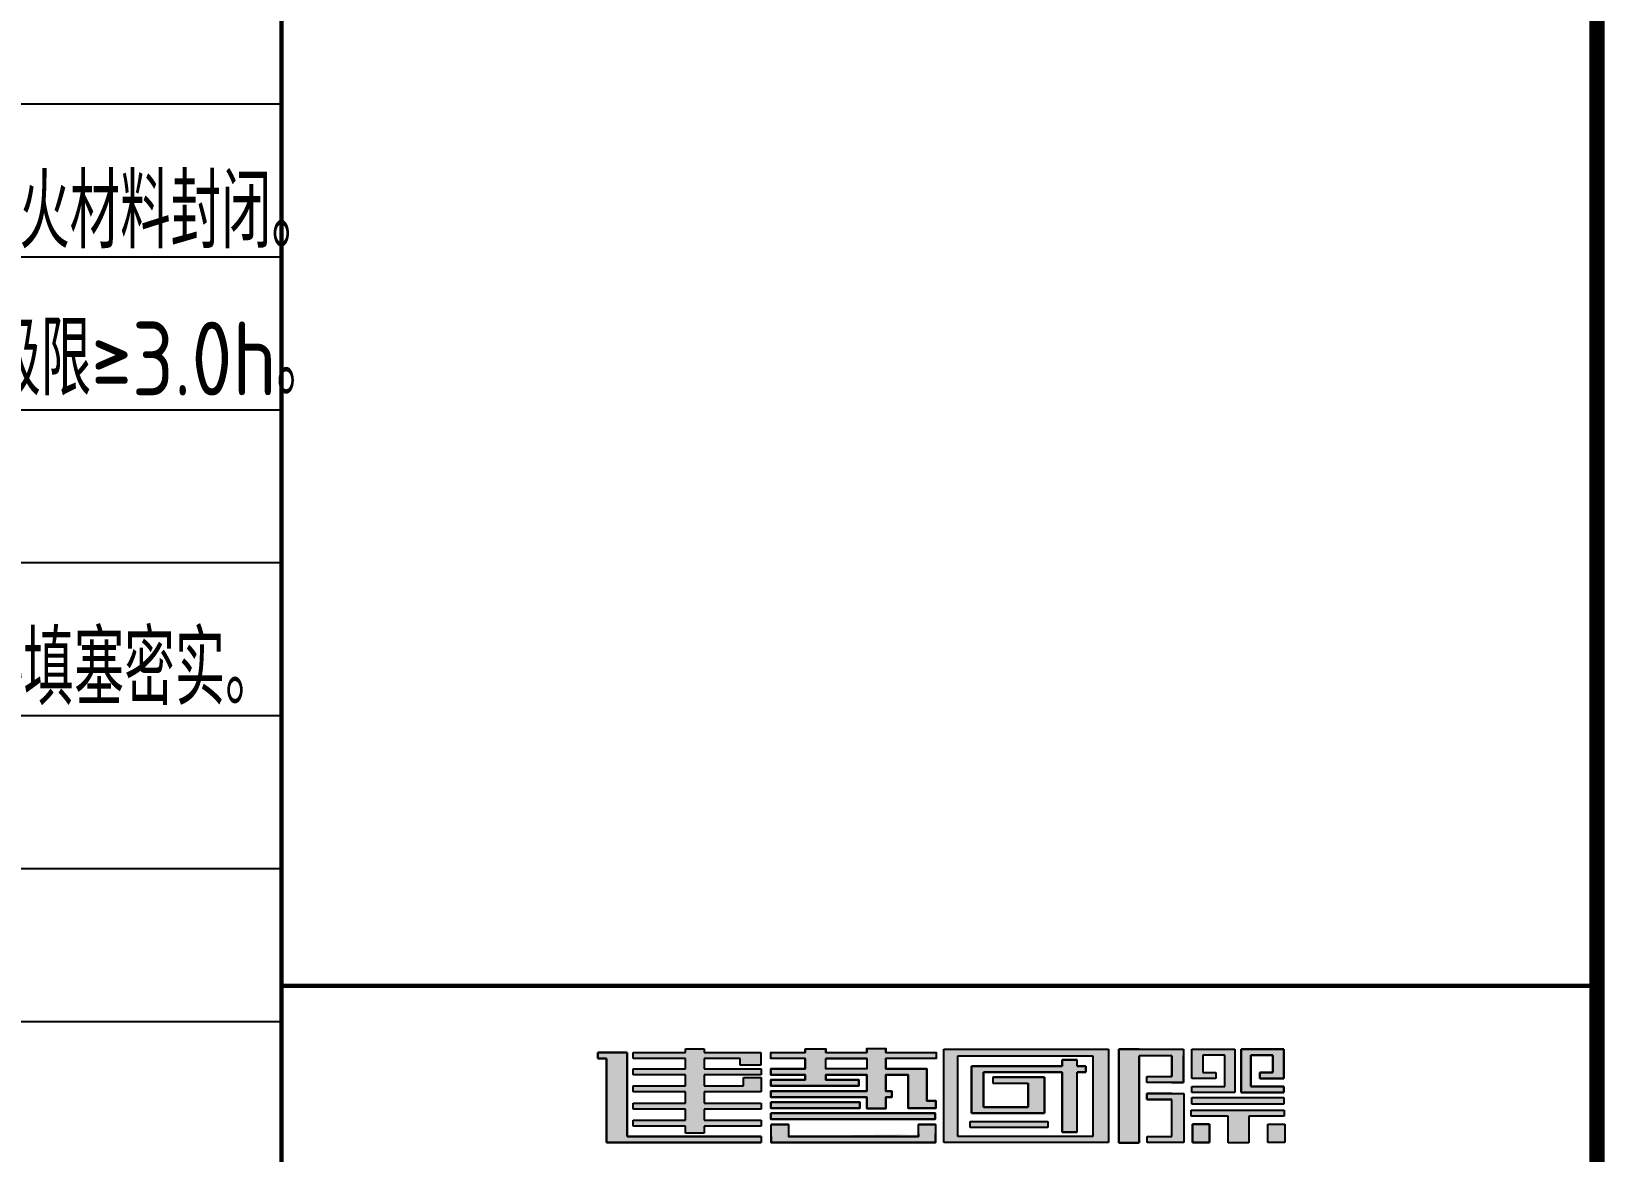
# Model space of a CAD drawing. Extents: x -737978 to 768813, y -372247 to 1140308.
# Drawn here: x -279594 to -269308, y -6570 to 752 of the extents above; entities that cross this region are included whole.
import ezdxf

# ---------------------------------------------------------------- set-up
doc = ezdxf.new("R2010")
doc.units = 0
doc.header["$LTSCALE"] = 1000
doc.header["$MEASUREMENT"] = 0
doc.layers.get('0').update_dxf_attribs({"linetype": 'CONTINUOUS'})
for name, color, linetype in [('A-ANNO-TEXT', 7, 'CONTINUOUS'), ('PUB_TITLE', 4, 'CONTINUOUS'), ('TK', 8, 'CONTINUOUS')]:
    doc.layers.add(name, color=color, linetype=linetype)
doc.styles.add('A-单线字', font='GBENOR', dxfattribs={"bigfont": 'GBCBIG'})

# ---------------------------------------------------------------- blocks, each defined once
blk = doc.blocks.new('TQ1')
for points in [[(-48012.8, -392732.7), (-48012.8, -392685.8), (-48251.1, -392685.8), (-48251.1, -392658.4), (-48012.8, -392658.4), (-48012.8, -392641.1), (-47926.8, -392641.1), (-47926.8, -392658.4), (-47669, -392658.4), (-47669, -392685.8), (-47669, -392716.9), (-47762.8, -392716.9), (-47762.8, -392685.8), (-47926.8, -392685.8), (-47926.8, -392732.7), (-47666.3, -392732.7), (-47666.3, -392760), (-47926.8, -392760), (-47926.8, -392810.8), (-47747.1, -392810.8), (-47747.1, -392772.3), (-47666.3, -392772.3), (-47666.3, -392810.8), (-47666.3, -392838.1), (-47926.8, -392838.1), (-47926.8, -392888.9), (-47666.3, -392888.9), (-47666.3, -392916.3), (-47926.8, -392916.3), (-47926.8, -392967), (-47666.3, -392967), (-47666.3, -392994.4), (-47926.8, -392994.4), (-47926.8, -393027), (-48012.8, -393027), (-48012.8, -392994.4), (-48251.1, -392994.4), (-48251.1, -392967), (-48012.8, -392967), (-48012.8, -392916.3), (-48251.1, -392916.3), (-48251.1, -392888.9), (-48012.8, -392888.9), (-48012.8, -392838.1), (-48251.1, -392838.1), (-48251.1, -392810.8), (-48012.8, -392810.8), (-48012.8, -392760), (-48251.1, -392760), (-48251.1, -392732.7)], [(-48012.8, -392732.7), (-48012.8, -392685.8), (-48251.1, -392685.8), (-48251.1, -392658.4), (-48012.8, -392658.4), (-48012.8, -392641.1), (-47926.8, -392641.1), (-47926.8, -392658.4), (-47669, -392658.4), (-47669, -392685.8), (-47669, -392716.9), (-47762.8, -392716.9), (-47762.8, -392685.8), (-47926.8, -392685.8), (-47926.8, -392732.7), (-47666.3, -392732.7), (-47666.3, -392760), (-47926.8, -392760), (-47926.8, -392810.8), (-47747.1, -392810.8), (-47747.1, -392772.3), (-47666.3, -392772.3), (-47666.3, -392810.8), (-47666.3, -392838.1), (-47926.8, -392838.1), (-47926.8, -392888.9), (-47666.3, -392888.9), (-47666.3, -392916.3), (-47926.8, -392916.3), (-47926.8, -392967), (-47666.3, -392967), (-47666.3, -392994.4), (-47926.8, -392994.4), (-47926.8, -393027), (-48012.8, -393027), (-48012.8, -392994.4), (-48251.1, -392994.4), (-48251.1, -392967), (-48012.8, -392967), (-48012.8, -392916.3), (-48251.1, -392916.3), (-48251.1, -392888.9), (-48012.8, -392888.9), (-48012.8, -392838.1), (-48251.1, -392838.1), (-48251.1, -392810.8), (-48012.8, -392810.8), (-48012.8, -392760), (-48251.1, -392760), (-48251.1, -392732.7)], [(-45907.8, -392767.8), (-45793.9, -392767.8), (-45793.9, -392674.1), (-45942.3, -392674.1), (-45942.3, -393070.5), (-46036.1, -393070.5), (-46036.1, -392642.8), (-45740.8, -392642.8), (-45740.8, -392795.2), (-45907.8, -392795.2)], [(-45907.8, -392767.8), (-45793.9, -392767.8), (-45793.9, -392674.1), (-45942.3, -392674.1), (-45942.3, -393070.5), (-46036.1, -393070.5), (-46036.1, -392642.8), (-45740.8, -392642.8), (-45740.8, -392795.2), (-45907.8, -392795.2)], [(-45702.1, -392643.5), (-45506.8, -392643.5), (-45506.8, -392840.8), (-45702.1, -392840.8), (-45702.1, -392813.5), (-45551.6, -392813.5), (-45551.6, -392670.9), (-45652.4, -392670.9), (-45652.4, -392749.8), (-45593.1, -392749.8), (-45593.1, -392777.1), (-45702.1, -392777.1)], [(-45702.1, -392643.5), (-45506.8, -392643.5), (-45506.8, -392840.8), (-45702.1, -392840.8), (-45702.1, -392813.5), (-45551.6, -392813.5), (-45551.6, -392670.9), (-45652.4, -392670.9), (-45652.4, -392749.8), (-45593.1, -392749.8), (-45593.1, -392777.1), (-45702.1, -392777.1)], [(-45478, -392643.5), (-45282.6, -392643.5), (-45282.6, -392777.1), (-45391.6, -392777.1), (-45391.6, -392749.8), (-45332.3, -392749.8), (-45332.3, -392670.9), (-45433.1, -392670.9), (-45433.1, -392813.5), (-45282.6, -392813.5), (-45282.6, -392840.8), (-45478, -392840.8)], [(-45478, -392643.5), (-45282.6, -392643.5), (-45282.6, -392777.1), (-45391.6, -392777.1), (-45391.6, -392749.8), (-45332.3, -392749.8), (-45332.3, -392670.9), (-45433.1, -392670.9), (-45433.1, -392813.5), (-45282.6, -392813.5), (-45282.6, -392840.8), (-45478, -392840.8)], [(-48411.3, -392658.4), (-48278.4, -392658.4), (-48278.4, -393041.3), (-47666.3, -393041.3), (-47666.3, -393068.6), (-48372.2, -393068.6), (-48372.2, -392685.8), (-48411.3, -392685.8)], [(-48411.3, -392658.4), (-48278.4, -392658.4), (-48278.4, -393041.3), (-47666.3, -393041.3), (-47666.3, -393068.6), (-48372.2, -393068.6), (-48372.2, -392685.8), (-48411.3, -392685.8)], [(-46294.6, -392691.6), (-46294.6, -392720.9), (-46708, -392720.9), (-46708, -392935.8), (-46373.9, -392935.8), (-46373.9, -392771.7), (-46610.3, -392771.7), (-46610.3, -392799.1), (-46449.1, -392799.1), (-46449.1, -392908.5), (-46653.3, -392908.5), (-46653.3, -392748.3), (-46294.6, -392748.3), (-46294.6, -393021.7), (-46225.3, -393021.7), (-46225.3, -392748.3), (-46185.2, -392748.3), (-46185.2, -392720.9), (-46225.3, -392720.9), (-46225.3, -392691.6)], [(-46294.6, -392691.6), (-46294.6, -392720.9), (-46708, -392720.9), (-46708, -392935.8), (-46373.9, -392935.8), (-46373.9, -392771.7), (-46610.3, -392771.7), (-46610.3, -392799.1), (-46449.1, -392799.1), (-46449.1, -392908.5), (-46653.3, -392908.5), (-46653.3, -392748.3), (-46294.6, -392748.3), (-46294.6, -393021.7), (-46225.3, -393021.7), (-46225.3, -392748.3), (-46185.2, -392748.3), (-46185.2, -392720.9), (-46225.3, -392720.9), (-46225.3, -392691.6)], [(-45907.8, -392845.9), (-45739.2, -392845.9), (-45739.2, -393068.6), (-45905.9, -393068.6), (-45905.9, -393041.3), (-45793.9, -393041.3), (-45793.9, -392873.3), (-45907.8, -392873.3)], [(-45907.8, -392845.9), (-45739.2, -392845.9), (-45739.2, -393068.6), (-45905.9, -393068.6), (-45905.9, -393041.3), (-45793.9, -393041.3), (-45793.9, -392873.3), (-45907.8, -392873.3)], [(-46358.7, -392972.9), (-46358.7, -393000.3), (-46713.2, -393000.3), (-46713.2, -392972.9)], [(-46358.7, -392972.9), (-46358.7, -393000.3), (-46713.2, -393000.3), (-46713.2, -392972.9)]]:
    blk.add_hatch(color=252).paths.add_polyline_path(points)
h = blk.add_hatch(color=252)
h.paths.add_polyline_path([(-47465.9, -392641.5), (-47372.1, -392641.5), (-47372.1, -392658.4), (-47184.6, -392658.4), (-47184.6, -392641), (-47098.7, -392641), (-47098.7, -392658.4), (-46869, -392658.4), (-46869, -392685.8), (-47098.7, -392685.8), (-47098.7, -392732.7), (-46911.1, -392732.7), (-46911.1, -392878.3), (-46869.6, -392878.3), (-46869.6, -392912.4), (-46997.1, -392912.4), (-46997.1, -392760), (-47098.7, -392760), (-47098.7, -392834.2), (-47071, -392834.2), (-47071, -392861.6), (-47098.7, -392861.6), (-47098.7, -392913.7), (-47184.6, -392913.7), (-47184.6, -392861.6), (-47622.1, -392861.6), (-47622.1, -392834.2), (-47184.6, -392834.2), (-47184.6, -392760), (-47372.1, -392760), (-47372.1, -392783.4), (-47221, -392783.4), (-47221, -392810.8), (-47622.1, -392810.8), (-47622.1, -392783.4), (-47465.9, -392783.4), (-47465.9, -392760), (-47622.1, -392760), (-47622.1, -392732.7), (-47465.9, -392732.7), (-47465.9, -392685.8), (-47622.1, -392685.8), (-47622.1, -392658.4), (-47465.9, -392658.4)])
h.paths.add_polyline_path([(-47372.1, -392685.8), (-47184.6, -392685.8), (-47184.6, -392732.7), (-47372.1, -392732.7)], flags=16)
h = blk.add_hatch(color=252)
h.paths.add_polyline_path([(-46153.3, -393041.3), (-46770.5, -393041.3), (-46770.5, -392674.1), (-46153.3, -392674.1)], flags=16)
h.paths.add_polyline_path([(-46833, -392642.8), (-46082.9, -392642.8), (-46082.9, -393068.6), (-46833, -393068.6)])
h = blk.add_hatch(color=252)
h.paths.add_polyline_path([(-46153.3, -393041.3), (-46770.5, -393041.3), (-46770.5, -392674.1), (-46153.3, -392674.1)], flags=16)
h.paths.add_polyline_path([(-46833, -392642.8), (-46082.9, -392642.8), (-46082.9, -393068.6), (-46833, -393068.6)])
h = blk.add_hatch(color=252)
h.paths.add_polyline_path([(-45702.1, -392863.3), (-45282.6, -392863.3), (-45282.6, -392894.6), (-45702.1, -392894.6)])
h.paths.add_polyline_path([(-45705.1, -392921.7), (-45281.3, -392921.7), (-45281.3, -392949.1), (-45442.3, -392949.1), (-45442.3, -393070.8), (-45536, -393070.8), (-45536, -392949.1), (-45705.1, -392949.1)])
h.paths.add_polyline_path([(-45700.1, -392984.6), (-45621.9, -392984.6), (-45621.9, -393069.1), (-45700.1, -393069.1)], flags=17)
h.paths.add_polyline_path([(-45356.4, -392984.6), (-45278.2, -392984.6), (-45278.2, -393069.1), (-45356.4, -393069.1)])
h = blk.add_hatch(color=252)
h.paths.add_polyline_path([(-45702.1, -392863.3), (-45282.6, -392863.3), (-45282.6, -392894.6), (-45702.1, -392894.6)])
h.paths.add_polyline_path([(-45705.1, -392921.7), (-45281.3, -392921.7), (-45281.3, -392949.1), (-45442.3, -392949.1), (-45442.3, -393070.8), (-45536, -393070.8), (-45536, -392949.1), (-45705.1, -392949.1)])
h.paths.add_polyline_path([(-45700.1, -392984.6), (-45621.9, -392984.6), (-45621.9, -393069.1), (-45700.1, -393069.1)], flags=17)
h.paths.add_polyline_path([(-45356.4, -392984.6), (-45278.2, -392984.6), (-45278.2, -393069.1), (-45356.4, -393069.1)])
h = blk.add_hatch(color=252)
h.paths.add_polyline_path([(-47621.1, -392986.6), (-47542.9, -392986.6), (-47542.9, -393041.3), (-46949.7, -393041.3), (-46949.7, -392986.6), (-46871.6, -392986.6), (-46871.6, -393068.6), (-47621.1, -393068.6)])
h.paths.add_polyline_path([(-47622.1, -392935.8), (-46872.6, -392935.8), (-46872.6, -392963.1), (-47622.1, -392963.1)])
h.paths.add_polyline_path([(-47622.1, -392885), (-47216.4, -392885), (-47216.4, -392912.4), (-47622.1, -392912.4)])
h = blk.add_hatch(color=252)
h.paths.add_polyline_path([(-47621.1, -392986.6), (-47542.9, -392986.6), (-47542.9, -393041.3), (-46949.7, -393041.3), (-46949.7, -392986.6), (-46871.6, -392986.6), (-46871.6, -393068.6), (-47621.1, -393068.6)])
h.paths.add_polyline_path([(-47622.1, -392935.8), (-46872.6, -392935.8), (-46872.6, -392963.1), (-47622.1, -392963.1)])
h.paths.add_polyline_path([(-47622.1, -392885), (-47216.4, -392885), (-47216.4, -392912.4), (-47622.1, -392912.4)])
h = blk.add_hatch(color=252)
h.paths.add_polyline_path([(-47542.9, -392986.6), (-47621.1, -392986.6), (-47621.1, -393068.6), (-46871.6, -393068.6), (-46871.6, -392986.6), (-46949.7, -392986.6), (-46949.7, -393041.3), (-47542.9, -393041.3)])
h.paths.add_polyline_path([(-46871.6, -393068.6), (-47621.1, -393068.6)], flags=17)
h.paths.add_polyline_path([(-47542.9, -393041.3), (-46949.7, -393041.3)], flags=16)
h.paths.add_polyline_path([(-47542.9, -393041.3), (-46958, -393041.3)], flags=16)
h.paths.add_polyline_path([(-47542.9, -393029.6), (-47542.9, -393041.3)], flags=16)
h.paths.add_polyline_path([(-47621.1, -393068.6), (-47621.1, -393029.6)], flags=16)
h.paths.add_polyline_path([(-46879.9, -393068.6), (-47621.1, -393068.6)], flags=16)
edge = h.paths.add_edge_path(flags=17)
edge.add_line((-46949.7, -393029.6), (-46949.7, -393041.3))
edge.add_line((-46871.6, -393068.6), (-46871.6, -393029.6))
edge.add_line((-47621.1, -393041.3), (-47621.1, -393068.6))
at = {"color": 252}
for p, q in [((-48012.8, -392641.1), (-47926.8, -392641.1)), ((-48012.8, -392658.4), (-48012.8, -392641.1)), ((-48012.8, -392641.1), (-47926.8, -392641.1)), ((-48012.8, -392658.4), (-48012.8, -392641.1)), ((-47926.8, -392641.1), (-47926.8, -392658.4)), ((-47926.8, -392641.1), (-47926.8, -392658.4)), ((-47465.9, -392641.5), (-47465.9, -392658.4)), ((-47465.9, -392641.5), (-47372.1, -392641.5)), ((-47462, -392641.5), (-47372.1, -392641.5)), ((-47372.1, -392658.4), (-47372.1, -392641.5)), ((-47184.6, -392641), (-47184.6, -392658.4)), ((-47184.6, -392641), (-47098.7, -392641)), ((-47098.7, -392658.4), (-47098.7, -392641)), ((-46833, -393068.6), (-46833, -392642.8)), ((-46833, -392642.8), (-46082.9, -392642.8)), ((-46833, -393068.6), (-46833, -392642.8)), ((-46833, -392642.8), (-46082.9, -392642.8)), ((-46082.9, -392642.8), (-46082.9, -393068.6)), ((-46082.9, -392642.8), (-46082.9, -393068.6)), ((-46036.1, -392642.8), (-46036.1, -393070.5)), ((-45942.3, -392642.8), (-46036.1, -392642.8)), ((-46036.1, -392642.8), (-46036.1, -393070.5)), ((-45942.3, -392642.8), (-46036.1, -392642.8)), ((-46036.1, -392642.8), (-45740.8, -392642.8)), ((-46036.1, -393070.5), (-46036.1, -392642.8)), ((-46036.1, -392642.8), (-46036.1, -393070.5)), ((-45942.3, -392642.8), (-46036.1, -392642.8)), ((-46036.1, -392642.8), (-46036.1, -393070.5)), ((-45942.3, -392642.8), (-46036.1, -392642.8)), ((-46036.1, -392642.8), (-45740.8, -392642.8)), ((-46036.1, -393070.5), (-46036.1, -392642.8)), ((-45942.3, -392642.8), (-45740.8, -392642.8)), ((-45942.3, -392642.8), (-45740.8, -392642.8)), ((-45942.3, -392642.8), (-45740.8, -392642.8)), ((-45942.3, -392642.8), (-45740.8, -392642.8)), ((-45740.8, -392642.8), (-45740.8, -392674.1)), ((-45740.8, -392642.8), (-45740.8, -392674.1)), ((-45740.8, -392642.8), (-45740.8, -392795.2)), ((-45740.8, -392642.8), (-45740.8, -392674.1)), ((-45740.8, -392642.8), (-45740.8, -392674.1)), ((-45740.8, -392642.8), (-45740.8, -392795.2)), ((-45702.1, -392643.5), (-45506.8, -392643.5)), ((-45702.1, -392777.1), (-45702.1, -392643.5)), ((-45702.1, -392777.1), (-45702.1, -392643.5)), ((-45702.1, -392643.5), (-45506.8, -392643.5)), ((-45702.1, -392643.5), (-45506.8, -392643.5)), ((-45702.1, -392777.1), (-45702.1, -392643.5)), ((-45702.1, -392643.5), (-45506.8, -392643.5)), ((-45702.1, -392777.1), (-45702.1, -392643.5)), ((-45702.1, -392777.1), (-45702.1, -392643.5)), ((-45702.1, -392643.5), (-45506.8, -392643.5)), ((-45702.1, -392643.5), (-45506.8, -392643.5)), ((-45702.1, -392777.1), (-45702.1, -392643.5)), ((-45506.8, -392643.5), (-45506.8, -392840.8)), ((-45506.8, -392643.5), (-45506.8, -392840.8)), ((-45506.8, -392643.5), (-45506.8, -392840.8)), ((-45506.8, -392643.5), (-45506.8, -392840.8)), ((-45506.8, -392643.5), (-45506.8, -392840.8)), ((-45506.8, -392643.5), (-45506.8, -392840.8)), ((-45478, -392643.5), (-45478, -392840.8)), ((-45282.6, -392643.5), (-45478, -392643.5)), ((-45478, -392643.5), (-45282.6, -392643.5)), ((-45478, -392840.8), (-45478, -392643.5)), ((-45478, -392643.5), (-45282.6, -392643.5)), ((-45478, -392643.5), (-45478, -392840.8)), ((-45282.6, -392643.5), (-45478, -392643.5)), ((-45478, -392840.8), (-45478, -392643.5)), ((-45478, -392643.5), (-45282.6, -392643.5)), ((-45478, -392840.8), (-45478, -392643.5)), ((-45478, -392643.5), (-45282.6, -392643.5)), ((-45478, -392840.8), (-45478, -392643.5)), ((-45282.6, -392777.1), (-45282.6, -392643.5)), ((-45282.6, -392643.5), (-45282.6, -392777.1)), ((-45282.6, -392643.5), (-45282.6, -392777.1)), ((-45282.6, -392777.1), (-45282.6, -392643.5)), ((-45282.6, -392643.5), (-45282.6, -392777.1)), ((-45282.6, -392643.5), (-45282.6, -392777.1)), ((-48411.3, -392658.4), (-48411.3, -392685.8)), ((-48278.4, -392658.4), (-48411.3, -392658.4)), ((-48411.3, -392658.4), (-48411.3, -392685.8)), ((-48278.4, -392658.4), (-48411.3, -392658.4)), ((-48411.3, -392685.8), (-48411.3, -392658.4)), ((-48411.3, -392658.4), (-48278.4, -392658.4)), ((-48411.3, -392685.8), (-48411.3, -392658.4)), ((-48411.3, -392658.4), (-48278.4, -392658.4)), ((-48411.3, -392685.8), (-48372.2, -392685.8)), ((-48411.3, -392685.8), (-48372.2, -392685.8)), ((-48372.2, -392685.8), (-48411.3, -392685.8)), ((-48372.2, -392685.8), (-48411.3, -392685.8)), ((-48372.2, -392685.8), (-48372.2, -393068.6)), ((-48372.2, -392685.8), (-48372.2, -393068.6)), ((-48372.2, -393068.6), (-48372.2, -392685.8)), ((-48372.2, -393068.6), (-48372.2, -392685.8)), ((-48278.4, -393041.3), (-48278.4, -392658.4)), ((-48278.4, -393041.3), (-48278.4, -392658.4)), ((-48278.4, -392658.4), (-48278.4, -393041.3)), ((-48278.4, -392658.4), (-48278.4, -393041.3)), ((-48251.1, -392658.4), (-48012.8, -392658.4)), ((-48251.1, -392685.8), (-48251.1, -392658.4)), ((-48251.1, -392658.4), (-48012.8, -392658.4)), ((-48251.1, -392685.8), (-48251.1, -392658.4)), ((-48012.8, -392685.8), (-48251.1, -392685.8)), ((-48012.8, -392685.8), (-48251.1, -392685.8)), ((-48012.8, -392732.7), (-48012.8, -392685.8)), ((-48012.8, -392732.7), (-48012.8, -392685.8)), ((-47926.8, -392658.4), (-47669, -392658.4)), ((-47926.8, -392658.4), (-47669, -392658.4)), ((-47926.8, -392685.8), (-47926.8, -392732.7)), ((-47762.8, -392685.8), (-47926.8, -392685.8)), ((-47926.8, -392685.8), (-47926.8, -392732.7)), ((-47762.8, -392685.8), (-47926.8, -392685.8)), ((-47762.8, -392716.9), (-47762.8, -392685.8)), ((-47762.8, -392716.9), (-47762.8, -392685.8)), ((-47669, -392716.9), (-47762.8, -392716.9)), ((-47669, -392716.9), (-47762.8, -392716.9)), ((-47669, -392658.4), (-47669, -392685.8)), ((-47669, -392658.4), (-47669, -392685.8)), ((-47669, -392685.8), (-47669, -392716.9)), ((-47669, -392685.8), (-47669, -392716.9)), ((-47622.1, -392685.8), (-47622.1, -392658.4)), ((-47622.1, -392685.8), (-47622.1, -392658.4)), ((-47622.1, -392685.8), (-47622.1, -392658.4)), ((-47622.1, -392685.8), (-47622.1, -392658.4)), ((-47622.1, -392658.4), (-47465.9, -392658.4)), ((-47465.9, -392685.8), (-47622.1, -392685.8)), ((-47465.9, -392685.8), (-47622.1, -392685.8)), ((-47465.9, -392685.8), (-47465.9, -392732.7)), ((-47465.9, -392707.7), (-47465.9, -392732.7)), ((-47372.1, -392658.4), (-47184.6, -392658.4)), ((-47372.1, -392732.7), (-47372.1, -392685.8)), ((-47184.6, -392685.8), (-47372.1, -392685.8)), ((-47372.1, -392732.7), (-47372.1, -392707.7)), ((-47344.8, -392658.4), (-47184.6, -392658.4)), ((-47184.6, -392685.8), (-47184.6, -392732.7)), ((-47098.7, -392658.4), (-46869, -392658.4)), ((-47098.7, -392732.7), (-47098.7, -392685.8)), ((-46869, -392685.8), (-47098.7, -392685.8)), ((-47098.7, -392732.7), (-47098.7, -392707.4)), ((-47047.2, -392658.4), (-46869, -392658.4)), ((-47047.2, -392658.4), (-46869, -392658.4)), ((-47047.2, -392658.4), (-46869, -392658.4)), ((-46869, -392685.8), (-47047.2, -392685.8)), ((-46869, -392685.8), (-47047.2, -392685.8)), ((-46869, -392685.8), (-47047.2, -392685.8)), ((-46869, -392658.4), (-46869, -392685.8)), ((-46869, -392658.4), (-46869, -392685.8)), ((-46869, -392658.4), (-46869, -392685.8)), ((-46869, -392658.4), (-46869, -392685.8)), ((-46770.5, -392674.1), (-46153.3, -392674.1)), ((-46770.5, -393041.3), (-46770.5, -392674.1)), ((-46770.5, -392674.1), (-46153.3, -392674.1)), ((-46770.5, -393041.3), (-46770.5, -392674.1)), ((-46294.6, -392691.6), (-46294.6, -392720.9)), ((-46294.6, -392691.6), (-46225.3, -392691.6)), ((-46294.6, -392720.9), (-46294.6, -392691.6)), ((-46225.3, -392691.6), (-46294.6, -392691.6)), ((-46294.6, -392691.6), (-46294.6, -392720.9)), ((-46294.6, -392691.6), (-46225.3, -392691.6)), ((-46294.6, -392720.9), (-46294.6, -392691.6)), ((-46225.3, -392691.6), (-46294.6, -392691.6)), ((-46225.3, -392720.9), (-46225.3, -392691.6)), ((-46225.3, -392720.9), (-46225.3, -392691.6)), ((-46225.3, -392720.9), (-46225.3, -392691.6)), ((-46225.3, -392720.9), (-46225.3, -392691.6)), ((-46153.3, -392674.1), (-46153.3, -393041.3)), ((-46153.3, -392674.1), (-46153.3, -393041.3)), ((-45793.9, -392674.1), (-45942.3, -392674.1)), ((-45942.3, -393070.5), (-45942.3, -392674.1)), ((-45793.9, -392674.1), (-45942.3, -392674.1)), ((-45942.3, -393070.5), (-45942.3, -392674.1)), ((-45942.3, -392674.1), (-45942.3, -393070.5)), ((-45793.9, -392674.1), (-45942.3, -392674.1)), ((-45793.9, -392674.1), (-45942.3, -392674.1)), ((-45942.3, -393070.5), (-45942.3, -392674.1)), ((-45793.9, -392674.1), (-45942.3, -392674.1)), ((-45942.3, -393070.5), (-45942.3, -392674.1)), ((-45942.3, -392674.1), (-45942.3, -393070.5)), ((-45793.9, -392674.1), (-45942.3, -392674.1)), ((-45793.9, -392674.1), (-45793.9, -392767.8)), ((-45793.9, -392674.1), (-45793.9, -392767.8)), ((-45793.9, -392767.8), (-45793.9, -392674.1)), ((-45793.9, -392674.1), (-45793.9, -392767.8)), ((-45793.9, -392674.1), (-45793.9, -392767.8)), ((-45793.9, -392767.8), (-45793.9, -392674.1)), ((-45740.8, -392795.2), (-45740.8, -392674.1)), ((-45740.8, -392795.2), (-45740.8, -392674.1)), ((-45740.8, -392795.2), (-45740.8, -392674.1)), ((-45740.8, -392795.2), (-45740.8, -392674.1)), ((-45652.4, -392670.9), (-45652.4, -392749.8)), ((-45551.6, -392670.9), (-45652.4, -392670.9)), ((-45652.4, -392670.9), (-45652.4, -392749.8)), ((-45551.6, -392670.9), (-45652.4, -392670.9)), ((-45652.4, -392670.9), (-45652.4, -392749.8)), ((-45551.6, -392670.9), (-45652.4, -392670.9)), ((-45652.4, -392670.9), (-45652.4, -392749.8)), ((-45551.6, -392670.9), (-45652.4, -392670.9)), ((-45652.4, -392670.9), (-45652.4, -392749.8)), ((-45551.6, -392670.9), (-45652.4, -392670.9)), ((-45652.4, -392670.9), (-45652.4, -392749.8)), ((-45551.6, -392670.9), (-45652.4, -392670.9)), ((-45551.6, -392813.5), (-45551.6, -392670.9)), ((-45551.6, -392813.5), (-45551.6, -392670.9)), ((-45551.6, -392813.5), (-45551.6, -392670.9)), ((-45551.6, -392813.5), (-45551.6, -392670.9)), ((-45551.6, -392813.5), (-45551.6, -392670.9)), ((-45551.6, -392813.5), (-45551.6, -392670.9)), ((-45433.1, -392670.9), (-45332.3, -392670.9)), ((-45433.1, -392813.5), (-45433.1, -392670.9)), ((-45433.1, -392670.9), (-45433.1, -392813.5)), ((-45332.3, -392670.9), (-45433.1, -392670.9)), ((-45433.1, -392670.9), (-45433.1, -392813.5)), ((-45332.3, -392670.9), (-45433.1, -392670.9)), ((-45433.1, -392670.9), (-45332.3, -392670.9)), ((-45433.1, -392813.5), (-45433.1, -392670.9)), ((-45433.1, -392670.9), (-45433.1, -392813.5)), ((-45332.3, -392670.9), (-45433.1, -392670.9)), ((-45433.1, -392670.9), (-45433.1, -392813.5)), ((-45332.3, -392670.9), (-45433.1, -392670.9)), ((-45332.3, -392670.9), (-45332.3, -392749.8)), ((-45332.3, -392749.8), (-45332.3, -392670.9)), ((-45332.3, -392749.8), (-45332.3, -392670.9)), ((-45332.3, -392670.9), (-45332.3, -392749.8)), ((-45332.3, -392749.8), (-45332.3, -392670.9)), ((-45332.3, -392749.8), (-45332.3, -392670.9)), ((-48251.1, -392732.7), (-48012.8, -392732.7)), ((-48251.1, -392760), (-48251.1, -392732.7)), ((-48251.1, -392732.7), (-48012.8, -392732.7)), ((-48251.1, -392760), (-48251.1, -392732.7)), ((-48012.8, -392760), (-48251.1, -392760)), ((-48012.8, -392760), (-48251.1, -392760)), ((-48012.8, -392810.8), (-48012.8, -392760)), ((-48012.8, -392810.8), (-48012.8, -392760)), ((-47926.8, -392732.7), (-47666.3, -392732.7)), ((-47926.8, -392732.7), (-47666.3, -392732.7)), ((-47926.8, -392760), (-47926.8, -392810.8)), ((-47666.3, -392760), (-47926.8, -392760)), ((-47926.8, -392760), (-47926.8, -392810.8)), ((-47666.3, -392760), (-47926.8, -392760)), ((-47747.1, -392772.3), (-47666.3, -392772.3)), ((-47747.1, -392810.8), (-47747.1, -392772.3)), ((-47747.1, -392772.3), (-47666.3, -392772.3)), ((-47747.1, -392810.8), (-47747.1, -392772.3)), ((-47666.3, -392732.7), (-47666.3, -392760)), ((-47666.3, -392732.7), (-47666.3, -392760)), ((-47666.3, -392772.3), (-47666.3, -392810.8)), ((-47666.3, -392772.3), (-47666.3, -392810.8)), ((-47622.1, -392732.7), (-47622.1, -392760)), ((-47465.9, -392732.7), (-47622.1, -392732.7)), ((-47622.1, -392732.7), (-47622.1, -392760)), ((-47465.9, -392732.7), (-47622.1, -392732.7)), ((-47622.1, -392760), (-47465.9, -392760)), ((-47622.1, -392760), (-47465.9, -392760)), ((-47622.1, -392783.4), (-47622.1, -392810.8)), ((-47465.9, -392783.4), (-47622.1, -392783.4)), ((-47622.1, -392783.4), (-47622.1, -392810.8)), ((-47465.9, -392783.4), (-47622.1, -392783.4)), ((-47465.9, -392760), (-47465.9, -392783.4)), ((-47465.9, -392760), (-47465.9, -392783.4)), ((-47184.6, -392732.7), (-47372.1, -392732.7)), ((-47184.6, -392732.7), (-47372.1, -392732.7)), ((-47372.1, -392760), (-47184.6, -392760)), ((-47372.1, -392783.4), (-47372.1, -392760)), ((-47372.1, -392760), (-47184.6, -392760)), ((-47372.1, -392783.4), (-47372.1, -392760)), ((-47221, -392783.4), (-47372.1, -392783.4)), ((-47221, -392783.4), (-47372.1, -392783.4)), ((-47221, -392810.8), (-47221, -392783.4)), ((-47221, -392810.8), (-47221, -392783.4)), ((-47184.6, -392760), (-47184.6, -392834.2)), ((-47184.6, -392760), (-47184.6, -392834.2)), ((-46911.1, -392732.7), (-47098.7, -392732.7)), ((-46911.1, -392732.7), (-47098.7, -392732.7)), ((-47098.7, -392760), (-46997.1, -392760)), ((-47098.7, -392834.2), (-47098.7, -392760)), ((-47098.7, -392760), (-46997.1, -392760)), ((-47098.7, -392834.2), (-47098.7, -392760)), ((-46997.1, -392760), (-46997.1, -392912.4)), ((-46997.1, -392760), (-46997.1, -392912.4)), ((-46911.1, -392878.3), (-46911.1, -392732.7)), ((-46911.1, -392878.3), (-46911.1, -392732.7)), ((-46708, -392720.9), (-46708, -392935.8)), ((-46294.6, -392720.9), (-46708, -392720.9)), ((-46708, -392720.9), (-46294.6, -392720.9)), ((-46708, -392935.8), (-46708, -392720.9)), ((-46708, -392720.9), (-46708, -392935.8)), ((-46294.6, -392720.9), (-46708, -392720.9)), ((-46708, -392720.9), (-46294.6, -392720.9)), ((-46708, -392935.8), (-46708, -392720.9)), ((-46653.3, -392748.3), (-46294.6, -392748.3)), ((-46653.3, -392908.5), (-46653.3, -392748.3)), ((-46653.3, -392748.3), (-46653.3, -392908.5)), ((-46294.6, -392748.3), (-46653.3, -392748.3)), ((-46653.3, -392748.3), (-46294.6, -392748.3)), ((-46653.3, -392908.5), (-46653.3, -392748.3)), ((-46653.3, -392748.3), (-46653.3, -392908.5)), ((-46294.6, -392748.3), (-46653.3, -392748.3)), ((-46610.3, -392771.7), (-46610.3, -392799.1)), ((-46373.9, -392771.7), (-46610.3, -392771.7)), ((-46610.3, -392771.7), (-46373.9, -392771.7)), ((-46610.3, -392771.7), (-46610.3, -392771.7)), ((-46610.3, -392771.7), (-46610.3, -392799.1)), ((-46610.3, -392771.7), (-46610.3, -392799.1)), ((-46373.9, -392771.7), (-46610.3, -392771.7)), ((-46610.3, -392771.7), (-46373.9, -392771.7)), ((-46610.3, -392771.7), (-46610.3, -392771.7)), ((-46610.3, -392771.7), (-46610.3, -392799.1)), ((-46373.9, -392935.8), (-46373.9, -392771.7)), ((-46373.9, -392771.7), (-46373.9, -392935.8)), ((-46373.9, -392935.8), (-46373.9, -392771.7)), ((-46373.9, -392771.7), (-46373.9, -392935.8)), ((-46294.6, -392748.3), (-46294.6, -393021.7)), ((-46294.6, -393021.7), (-46294.6, -392748.3)), ((-46294.6, -392748.3), (-46294.6, -393021.7)), ((-46294.6, -393021.7), (-46294.6, -392748.3)), ((-46225.3, -392720.9), (-46185.2, -392720.9)), ((-46185.2, -392720.9), (-46225.3, -392720.9)), ((-46225.3, -392720.9), (-46185.2, -392720.9)), ((-46185.2, -392720.9), (-46225.3, -392720.9)), ((-46185.2, -392748.3), (-46225.3, -392748.3)), ((-46225.3, -393021.7), (-46225.3, -392748.3)), ((-46225.3, -392748.3), (-46185.2, -392748.3)), ((-46225.3, -393021.7), (-46225.3, -392748.3)), ((-46185.2, -392748.3), (-46225.3, -392748.3)), ((-46225.3, -393021.7), (-46225.3, -392748.3)), ((-46225.3, -392748.3), (-46185.2, -392748.3)), ((-46225.3, -393021.7), (-46225.3, -392748.3)), ((-46185.2, -392720.9), (-46185.2, -392748.3)), ((-46185.2, -392748.3), (-46185.2, -392720.9)), ((-46185.2, -392720.9), (-46185.2, -392748.3)), ((-46185.2, -392748.3), (-46185.2, -392720.9)), ((-45907.8, -392767.8), (-45793.9, -392767.8)), ((-45907.8, -392795.2), (-45907.8, -392767.8)), ((-45907.8, -392767.8), (-45793.9, -392767.8)), ((-45907.8, -392795.2), (-45907.8, -392767.8)), ((-45907.8, -392795.2), (-45907.8, -392767.8)), ((-45907.8, -392767.8), (-45793.9, -392767.8)), ((-45907.8, -392767.8), (-45793.9, -392767.8)), ((-45907.8, -392795.2), (-45907.8, -392767.8)), ((-45907.8, -392767.8), (-45793.9, -392767.8)), ((-45907.8, -392795.2), (-45907.8, -392767.8)), ((-45907.8, -392795.2), (-45907.8, -392767.8)), ((-45907.8, -392767.8), (-45793.9, -392767.8)), ((-45593.1, -392777.1), (-45702.1, -392777.1)), ((-45593.1, -392777.1), (-45702.1, -392777.1)), ((-45593.1, -392777.1), (-45702.1, -392777.1)), ((-45593.1, -392777.1), (-45702.1, -392777.1)), ((-45593.1, -392777.1), (-45702.1, -392777.1)), ((-45593.1, -392777.1), (-45702.1, -392777.1)), ((-45652.4, -392749.8), (-45593.1, -392749.8)), ((-45652.4, -392749.8), (-45593.1, -392749.8)), ((-45652.4, -392749.8), (-45593.1, -392749.8)), ((-45652.4, -392749.8), (-45593.1, -392749.8)), ((-45652.4, -392749.8), (-45593.1, -392749.8)), ((-45652.4, -392749.8), (-45593.1, -392749.8)), ((-45593.1, -392749.8), (-45593.1, -392777.1)), ((-45593.1, -392749.8), (-45593.1, -392749.8)), ((-45593.1, -392749.8), (-45593.1, -392749.8)), ((-45593.1, -392749.8), (-45593.1, -392777.1)), ((-45593.1, -392749.8), (-45593.1, -392777.1)), ((-45593.1, -392749.8), (-45593.1, -392777.1)), ((-45593.1, -392749.8), (-45593.1, -392749.8)), ((-45593.1, -392749.8), (-45593.1, -392749.8)), ((-45593.1, -392749.8), (-45593.1, -392777.1)), ((-45593.1, -392749.8), (-45593.1, -392777.1)), ((-45391.6, -392749.8), (-45391.6, -392777.1)), ((-45391.6, -392749.8), (-45391.6, -392749.8)), ((-45391.6, -392749.8), (-45391.6, -392749.8)), ((-45332.3, -392749.8), (-45391.6, -392749.8)), ((-45391.6, -392749.8), (-45332.3, -392749.8)), ((-45391.6, -392777.1), (-45391.6, -392749.8)), ((-45391.6, -392749.8), (-45332.3, -392749.8)), ((-45391.6, -392777.1), (-45391.6, -392749.8)), ((-45391.6, -392749.8), (-45391.6, -392777.1)), ((-45391.6, -392749.8), (-45391.6, -392749.8)), ((-45391.6, -392749.8), (-45391.6, -392749.8)), ((-45332.3, -392749.8), (-45391.6, -392749.8)), ((-45391.6, -392749.8), (-45332.3, -392749.8)), ((-45391.6, -392777.1), (-45391.6, -392749.8)), ((-45391.6, -392749.8), (-45332.3, -392749.8)), ((-45391.6, -392777.1), (-45391.6, -392749.8)), ((-45391.6, -392777.1), (-45282.6, -392777.1)), ((-45282.6, -392777.1), (-45391.6, -392777.1)), ((-45282.6, -392777.1), (-45391.6, -392777.1)), ((-45391.6, -392777.1), (-45282.6, -392777.1)), ((-45282.6, -392777.1), (-45391.6, -392777.1)), ((-45282.6, -392777.1), (-45391.6, -392777.1)), ((-48251.1, -392810.8), (-48012.8, -392810.8)), ((-48251.1, -392838.1), (-48251.1, -392810.8)), ((-48251.1, -392810.8), (-48012.8, -392810.8)), ((-48251.1, -392838.1), (-48251.1, -392810.8)), ((-48012.8, -392838.1), (-48251.1, -392838.1)), ((-48012.8, -392838.1), (-48251.1, -392838.1)), ((-48012.8, -392888.9), (-48012.8, -392838.1)), ((-48012.8, -392888.9), (-48012.8, -392838.1)), ((-47926.8, -392810.8), (-47747.1, -392810.8)), ((-47926.8, -392810.8), (-47747.1, -392810.8)), ((-47926.8, -392838.1), (-47926.8, -392888.9)), ((-47666.3, -392838.1), (-47926.8, -392838.1)), ((-47926.8, -392838.1), (-47926.8, -392888.9)), ((-47666.3, -392838.1), (-47926.8, -392838.1)), ((-47666.3, -392810.8), (-47666.3, -392838.1)), ((-47666.3, -392810.8), (-47666.3, -392838.1)), ((-47622.1, -392810.8), (-47221, -392810.8)), ((-47622.1, -392810.8), (-47221, -392810.8)), ((-47622.1, -392834.2), (-47622.1, -392861.6)), ((-47184.6, -392834.2), (-47622.1, -392834.2)), ((-47622.1, -392834.2), (-47622.1, -392861.6)), ((-47184.6, -392834.2), (-47622.1, -392834.2)), ((-47622.1, -392861.6), (-47184.6, -392861.6)), ((-47622.1, -392861.6), (-47184.6, -392861.6)), ((-47184.6, -392861.6), (-47184.6, -392913.7)), ((-47184.6, -392861.6), (-47184.6, -392913.7)), ((-47071, -392834.2), (-47098.7, -392834.2)), ((-47071, -392834.2), (-47098.7, -392834.2)), ((-47098.7, -392861.6), (-47071, -392861.6)), ((-47098.7, -392913.7), (-47098.7, -392861.6)), ((-47098.7, -392861.6), (-47071, -392861.6)), ((-47098.7, -392913.7), (-47098.7, -392861.6)), ((-47071, -392861.6), (-47071, -392834.2)), ((-47071, -392861.6), (-47071, -392834.2)), ((-46610.3, -392799.1), (-46449.1, -392799.1)), ((-46610.3, -392799.1), (-46449.1, -392799.1)), ((-46610.3, -392799.1), (-46449.1, -392799.1)), ((-46610.3, -392799.1), (-46449.1, -392799.1)), ((-46449.1, -392799.1), (-46449.1, -392908.5)), ((-46449.1, -392908.5), (-46449.1, -392799.1)), ((-46449.1, -392799.1), (-46449.1, -392908.5)), ((-46449.1, -392908.5), (-46449.1, -392799.1)), ((-45793.9, -392795.2), (-45907.8, -392795.2)), ((-45793.9, -392795.2), (-45907.8, -392795.2)), ((-45740.8, -392795.2), (-45907.8, -392795.2)), ((-45793.9, -392795.2), (-45907.8, -392795.2)), ((-45793.9, -392795.2), (-45907.8, -392795.2)), ((-45740.8, -392795.2), (-45907.8, -392795.2)), ((-45907.8, -392845.9), (-45907.8, -392873.3)), ((-45793.9, -392845.9), (-45907.8, -392845.9)), ((-45907.8, -392845.9), (-45907.8, -392873.3)), ((-45793.9, -392845.9), (-45907.8, -392845.9)), ((-45907.8, -392873.3), (-45907.8, -392845.9)), ((-45907.8, -392845.9), (-45739.2, -392845.9)), ((-45907.8, -392845.9), (-45907.8, -392873.3)), ((-45793.9, -392845.9), (-45907.8, -392845.9)), ((-45907.8, -392845.9), (-45907.8, -392873.3)), ((-45793.9, -392845.9), (-45907.8, -392845.9)), ((-45907.8, -392873.3), (-45907.8, -392845.9)), ((-45907.8, -392845.9), (-45739.2, -392845.9)), ((-45793.9, -392795.2), (-45740.8, -392795.2)), ((-45793.9, -392795.2), (-45740.8, -392795.2)), ((-45793.9, -392795.2), (-45740.8, -392795.2)), ((-45793.9, -392795.2), (-45740.8, -392795.2)), ((-45793.9, -392845.9), (-45739.2, -392845.9)), ((-45793.9, -392845.9), (-45739.2, -392845.9)), ((-45793.9, -392845.9), (-45739.2, -392845.9)), ((-45793.9, -392845.9), (-45739.2, -392845.9)), ((-45739.2, -392845.9), (-45739.2, -393041.3)), ((-45739.2, -392845.9), (-45739.2, -393041.3)), ((-45739.2, -392845.9), (-45739.2, -393068.6)), ((-45739.2, -392845.9), (-45739.2, -393041.3)), ((-45739.2, -392845.9), (-45739.2, -393041.3)), ((-45739.2, -392845.9), (-45739.2, -393068.6)), ((-45702.1, -392813.5), (-45551.6, -392813.5)), ((-45702.1, -392840.8), (-45702.1, -392813.5)), ((-45702.1, -392813.5), (-45551.6, -392813.5)), ((-45702.1, -392840.8), (-45702.1, -392813.5)), ((-45702.1, -392813.5), (-45551.6, -392813.5)), ((-45702.1, -392840.8), (-45702.1, -392813.5)), ((-45702.1, -392813.5), (-45551.6, -392813.5)), ((-45702.1, -392840.8), (-45702.1, -392813.5)), ((-45702.1, -392813.5), (-45551.6, -392813.5)), ((-45702.1, -392840.8), (-45702.1, -392813.5)), ((-45702.1, -392813.5), (-45551.6, -392813.5)), ((-45702.1, -392840.8), (-45702.1, -392813.5)), ((-45506.8, -392840.8), (-45702.1, -392840.8)), ((-45506.8, -392840.8), (-45702.1, -392840.8)), ((-45506.8, -392840.8), (-45702.1, -392840.8)), ((-45506.8, -392840.8), (-45702.1, -392840.8)), ((-45506.8, -392840.8), (-45702.1, -392840.8)), ((-45506.8, -392840.8), (-45702.1, -392840.8)), ((-45702.1, -392894.6), (-45702.1, -392863.3)), ((-45702.1, -392863.3), (-45282.6, -392863.3)), ((-45702.1, -392894.6), (-45702.1, -392863.3)), ((-45702.1, -392863.3), (-45282.6, -392863.3)), ((-45702.1, -392894.6), (-45702.1, -392863.3)), ((-45702.1, -392863.3), (-45282.6, -392863.3)), ((-45702.1, -392894.6), (-45702.1, -392863.3)), ((-45702.1, -392863.3), (-45282.6, -392863.3)), ((-45478, -392840.8), (-45282.6, -392840.8)), ((-45282.6, -392840.8), (-45478, -392840.8)), ((-45478, -392840.8), (-45282.6, -392840.8)), ((-45282.6, -392840.8), (-45478, -392840.8)), ((-45282.6, -392840.8), (-45478, -392840.8)), ((-45282.6, -392840.8), (-45478, -392840.8)), ((-45282.6, -392813.5), (-45433.1, -392813.5)), ((-45433.1, -392813.5), (-45282.6, -392813.5)), ((-45282.6, -392813.5), (-45433.1, -392813.5)), ((-45433.1, -392813.5), (-45282.6, -392813.5)), ((-45433.1, -392813.5), (-45282.6, -392813.5)), ((-45433.1, -392813.5), (-45282.6, -392813.5)), ((-45282.6, -392840.8), (-45282.6, -392813.5)), ((-45282.6, -392813.5), (-45282.6, -392840.8)), ((-45282.6, -392840.8), (-45282.6, -392813.5)), ((-45282.6, -392813.5), (-45282.6, -392840.8)), ((-45282.6, -392813.5), (-45282.6, -392840.8)), ((-45282.6, -392813.5), (-45282.6, -392840.8)), ((-45282.6, -392863.3), (-45282.6, -392894.6)), ((-45282.6, -392863.3), (-45282.6, -392894.6)), ((-45282.6, -392863.3), (-45282.6, -392894.6)), ((-45282.6, -392863.3), (-45282.6, -392894.6)), ((-48251.1, -392888.9), (-48012.8, -392888.9)), ((-48251.1, -392916.3), (-48251.1, -392888.9)), ((-48251.1, -392888.9), (-48012.8, -392888.9)), ((-48251.1, -392916.3), (-48251.1, -392888.9)), ((-48012.8, -392916.3), (-48251.1, -392916.3)), ((-48012.8, -392916.3), (-48251.1, -392916.3)), ((-48012.8, -392967), (-48012.8, -392916.3)), ((-48012.8, -392967), (-48012.8, -392916.3)), ((-47926.8, -392888.9), (-47666.3, -392888.9)), ((-47926.8, -392888.9), (-47666.3, -392888.9)), ((-47926.8, -392916.3), (-47926.8, -392967)), ((-47666.3, -392916.3), (-47926.8, -392916.3)), ((-47926.8, -392916.3), (-47926.8, -392967)), ((-47666.3, -392916.3), (-47926.8, -392916.3)), ((-47666.3, -392888.9), (-47666.3, -392916.3)), ((-47666.3, -392888.9), (-47666.3, -392916.3)), ((-47622.1, -392885), (-47622.1, -392912.4)), ((-47216.4, -392885), (-47622.1, -392885)), ((-47622.1, -392885), (-47622.1, -392912.4)), ((-47216.4, -392885), (-47622.1, -392885)), ((-47622.1, -392912.4), (-47216.4, -392912.4)), ((-47622.1, -392912.4), (-47216.4, -392912.4)), ((-47216.4, -392912.4), (-47216.4, -392885)), ((-47216.4, -392912.4), (-47216.4, -392885)), ((-47184.6, -392913.7), (-47098.7, -392913.7)), ((-47184.6, -392913.7), (-47098.7, -392913.7)), ((-46997.1, -392912.4), (-46904.6, -392912.4)), ((-46997.1, -392912.4), (-46904.6, -392912.4)), ((-46869.6, -392878.3), (-46911.1, -392878.3)), ((-46869.6, -392878.3), (-46911.1, -392878.3)), ((-46904.6, -392912.4), (-46869.6, -392912.4)), ((-46904.6, -392912.4), (-46869.6, -392912.4)), ((-46869.6, -392912.4), (-46869.6, -392878.3)), ((-46869.6, -392912.4), (-46869.6, -392878.3)), ((-46449.1, -392908.5), (-46653.3, -392908.5)), ((-46653.3, -392908.5), (-46449.1, -392908.5)), ((-46449.1, -392908.5), (-46653.3, -392908.5)), ((-46653.3, -392908.5), (-46449.1, -392908.5)), ((-45907.8, -392873.3), (-45793.9, -392873.3)), ((-45907.8, -392873.3), (-45793.9, -392873.3)), ((-45793.9, -392873.3), (-45907.8, -392873.3)), ((-45907.8, -392873.3), (-45793.9, -392873.3)), ((-45907.8, -392873.3), (-45793.9, -392873.3)), ((-45793.9, -392873.3), (-45907.8, -392873.3)), ((-45793.9, -393041.3), (-45793.9, -392873.3)), ((-45793.9, -393041.3), (-45793.9, -392873.3)), ((-45793.9, -393041.3), (-45793.9, -392873.3)), ((-45793.9, -393041.3), (-45793.9, -392873.3)), ((-45793.9, -393041.3), (-45793.9, -392873.3)), ((-45793.9, -393041.3), (-45793.9, -392873.3)), ((-45705.1, -392921.7), (-45281.3, -392921.7)), ((-45705.1, -392949.1), (-45705.1, -392921.7)), ((-45705.1, -392949.1), (-45705.1, -392921.7)), ((-45705.1, -392921.7), (-45281.3, -392921.7)), ((-45705.1, -392921.7), (-45281.3, -392921.7)), ((-45705.1, -392949.1), (-45705.1, -392921.7)), ((-45705.1, -392949.1), (-45705.1, -392921.7)), ((-45705.1, -392921.7), (-45281.3, -392921.7)), ((-45282.6, -392894.6), (-45702.1, -392894.6)), ((-45282.6, -392894.6), (-45702.1, -392894.6)), ((-45282.6, -392894.6), (-45702.1, -392894.6)), ((-45282.6, -392894.6), (-45702.1, -392894.6)), ((-45281.3, -392921.7), (-45281.3, -392949.1)), ((-45281.3, -392921.7), (-45281.3, -392949.1)), ((-45281.3, -392921.7), (-45281.3, -392949.1)), ((-45281.3, -392921.7), (-45281.3, -392949.1)), ((-48251.1, -392967), (-48012.8, -392967)), ((-48251.1, -392994.4), (-48251.1, -392967)), ((-48251.1, -392967), (-48012.8, -392967)), ((-48251.1, -392994.4), (-48251.1, -392967)), ((-48012.8, -392994.4), (-48251.1, -392994.4)), ((-48012.8, -392994.4), (-48251.1, -392994.4)), ((-48012.8, -393027), (-48012.8, -392994.4)), ((-48012.8, -393027), (-48012.8, -392994.4)), ((-47926.8, -392967), (-47666.3, -392967)), ((-47926.8, -392967), (-47666.3, -392967)), ((-47926.8, -392994.4), (-47926.8, -393027)), ((-47666.3, -392994.4), (-47926.8, -392994.4)), ((-47926.8, -392994.4), (-47926.8, -393027)), ((-47666.3, -392994.4), (-47926.8, -392994.4)), ((-47666.3, -392967), (-47666.3, -392994.4)), ((-47666.3, -392967), (-47666.3, -392994.4)), ((-47622.1, -392935.8), (-47622.1, -392963.1)), ((-46872.6, -392935.8), (-47622.1, -392935.8)), ((-47622.1, -392935.8), (-47622.1, -392963.1)), ((-46872.6, -392935.8), (-47622.1, -392935.8)), ((-47622.1, -392963.1), (-46872.6, -392963.1)), ((-47622.1, -392963.1), (-46872.6, -392963.1)), ((-47542.9, -392986.6), (-47621.1, -392986.6)), ((-47621.1, -393068.6), (-47621.1, -392986.6)), ((-47542.9, -392986.6), (-47621.1, -392986.6)), ((-47621.1, -393068.6), (-47621.1, -392986.6)), ((-47542.9, -392986.6), (-47542.9, -393041.3)), ((-47542.9, -392986.6), (-47542.9, -393041.3)), ((-46871.6, -392986.6), (-46949.7, -392986.6)), ((-46871.6, -392986.6), (-46949.7, -392986.6)), ((-46949.7, -393041.3), (-46949.7, -392986.6)), ((-46949.7, -393041.3), (-46949.7, -392986.6)), ((-46872.6, -392963.1), (-46872.6, -392935.8)), ((-46872.6, -392963.1), (-46872.6, -392935.8)), ((-46871.6, -392986.6), (-46871.6, -393068.6)), ((-46871.6, -392986.6), (-46871.6, -393068.6)), ((-46713.2, -392972.9), (-46358.7, -392972.9)), ((-46713.2, -393000.3), (-46713.2, -392972.9)), ((-46713.2, -392972.9), (-46358.7, -392972.9)), ((-46713.2, -393000.3), (-46713.2, -392972.9)), ((-46358.7, -393000.3), (-46713.2, -393000.3)), ((-46358.7, -393000.3), (-46713.2, -393000.3)), ((-46708, -392935.8), (-46373.9, -392935.8)), ((-46373.9, -392935.8), (-46708, -392935.8)), ((-46708, -392935.8), (-46373.9, -392935.8)), ((-46373.9, -392935.8), (-46708, -392935.8)), ((-46358.7, -392972.9), (-46358.7, -393000.3)), ((-46358.7, -392972.9), (-46358.7, -393000.3)), ((-45536, -392949.1), (-45705.1, -392949.1)), ((-45536, -392949.1), (-45705.1, -392949.1)), ((-45536, -392949.1), (-45705.1, -392949.1)), ((-45536, -392949.1), (-45705.1, -392949.1)), ((-45700.1, -392984.6), (-45700.1, -393069.1)), ((-45621.9, -392984.6), (-45700.1, -392984.6)), ((-45700.1, -393069.1), (-45700.1, -392984.6)), ((-45700.1, -392984.6), (-45621.9, -392984.6)), ((-45700.1, -392984.6), (-45700.1, -393069.1)), ((-45621.9, -392984.6), (-45700.1, -392984.6)), ((-45700.1, -393069.1), (-45700.1, -392984.6)), ((-45700.1, -392984.6), (-45621.9, -392984.6)), ((-45621.9, -393069.1), (-45621.9, -392984.6)), ((-45621.9, -392984.6), (-45621.9, -393069.1)), ((-45621.9, -393069.1), (-45621.9, -392984.6)), ((-45621.9, -392984.6), (-45621.9, -393069.1)), ((-45536, -393070.8), (-45536, -392949.1)), ((-45536, -393070.8), (-45536, -392949.1)), ((-45536, -393070.8), (-45536, -392949.1)), ((-45536, -393070.8), (-45536, -392949.1)), ((-45442.3, -392949.1), (-45442.3, -393070.8)), ((-45281.3, -392949.1), (-45442.3, -392949.1)), ((-45442.3, -392949.1), (-45442.3, -393070.8)), ((-45281.3, -392949.1), (-45442.3, -392949.1)), ((-45442.3, -392949.1), (-45442.3, -393070.8)), ((-45281.3, -392949.1), (-45442.3, -392949.1)), ((-45442.3, -392949.1), (-45442.3, -393070.8)), ((-45281.3, -392949.1), (-45442.3, -392949.1)), ((-45356.4, -393069.1), (-45356.4, -392984.6)), ((-45356.4, -392984.6), (-45278.2, -392984.6)), ((-45356.4, -393069.1), (-45356.4, -392984.6)), ((-45356.4, -392984.6), (-45278.2, -392984.6)), ((-45356.4, -393069.1), (-45356.4, -392984.6)), ((-45356.4, -392984.6), (-45278.2, -392984.6)), ((-45356.4, -393069.1), (-45356.4, -392984.6)), ((-45356.4, -392984.6), (-45278.2, -392984.6)), ((-45278.2, -392984.6), (-45278.2, -393069.1)), ((-45278.2, -392984.6), (-45278.2, -393069.1)), ((-45278.2, -392984.6), (-45278.2, -393069.1)), ((-45278.2, -392984.6), (-45278.2, -393069.1)), ((-47926.8, -393027), (-48012.8, -393027)), ((-47926.8, -393027), (-48012.8, -393027)), ((-47621.1, -393068.6), (-47621.1, -393029.6)), ((-47621.1, -393029.6), (-47621.1, -393029.6)), ((-47621.1, -393068.6), (-47621.1, -393029.6)), ((-47621.1, -393068.6), (-47621.1, -393029.6)), ((-47621.1, -393029.6), (-47621.1, -393029.6)), ((-47621.1, -393068.6), (-47621.1, -393029.6)), ((-47542.9, -393029.6), (-47542.9, -393041.3)), ((-47542.9, -393029.6), (-47542.9, -393041.3)), ((-47542.9, -393029.6), (-47542.9, -393041.3)), ((-47542.9, -393029.6), (-47542.9, -393041.3)), ((-46949.7, -393029.6), (-46949.7, -393041.3)), ((-46949.7, -393029.6), (-46949.7, -393041.3)), ((-46871.6, -393068.6), (-46871.6, -393029.6)), ((-46871.6, -393068.6), (-46871.6, -393029.6)), ((-46082.9, -393068.6), (-46833, -393068.6)), ((-46082.9, -393068.6), (-46833, -393068.6)), ((-46153.3, -393041.3), (-46770.5, -393041.3)), ((-46153.3, -393041.3), (-46770.5, -393041.3)), ((-46294.6, -393021.7), (-46225.3, -393021.7)), ((-46225.3, -393021.7), (-46294.6, -393021.7)), ((-46294.6, -393021.7), (-46225.3, -393021.7)), ((-46225.3, -393021.7), (-46294.6, -393021.7)), ((-46036.1, -393070.5), (-45942.3, -393070.5)), ((-46036.1, -393070.5), (-45942.3, -393070.5)), ((-45942.3, -393070.5), (-46036.1, -393070.5)), ((-46036.1, -393070.5), (-45942.3, -393070.5)), ((-46036.1, -393070.5), (-45942.3, -393070.5)), ((-45942.3, -393070.5), (-46036.1, -393070.5)), ((-45905.9, -393041.3), (-45793.9, -393041.3)), ((-45905.9, -393068.6), (-45905.9, -393041.3)), ((-45905.9, -393041.3), (-45793.9, -393041.3)), ((-45905.9, -393068.6), (-45905.9, -393041.3)), ((-45905.9, -393041.3), (-45793.9, -393041.3)), ((-45905.9, -393068.6), (-45905.9, -393041.3)), ((-45905.9, -393041.3), (-45793.9, -393041.3)), ((-45905.9, -393068.6), (-45905.9, -393041.3)), ((-45905.9, -393041.3), (-45793.9, -393041.3)), ((-45905.9, -393068.6), (-45905.9, -393041.3)), ((-45905.9, -393041.3), (-45793.9, -393041.3)), ((-45905.9, -393068.6), (-45905.9, -393041.3)), ((-45739.2, -393068.6), (-45905.9, -393068.6)), ((-45739.2, -393068.6), (-45905.9, -393068.6)), ((-45739.2, -393068.6), (-45905.9, -393068.6)), ((-45739.2, -393068.6), (-45905.9, -393068.6)), ((-45739.2, -393068.6), (-45905.9, -393068.6)), ((-45739.2, -393068.6), (-45905.9, -393068.6)), ((-45739.2, -393041.3), (-45739.2, -393068.6)), ((-45739.2, -393041.3), (-45739.2, -393068.6)), ((-45739.2, -393041.3), (-45739.2, -393068.6)), ((-45739.2, -393041.3), (-45739.2, -393068.6)), ((-45700.1, -393069.1), (-45621.9, -393069.1)), ((-45621.9, -393069.1), (-45700.1, -393069.1)), ((-45700.1, -393069.1), (-45621.9, -393069.1)), ((-45621.9, -393069.1), (-45700.1, -393069.1)), ((-45442.3, -393070.8), (-45536, -393070.8)), ((-45442.3, -393070.8), (-45536, -393070.8)), ((-45442.3, -393070.8), (-45536, -393070.8)), ((-45442.3, -393070.8), (-45536, -393070.8)), ((-45278.2, -393069.1), (-45356.4, -393069.1)), ((-45278.2, -393069.1), (-45356.4, -393069.1)), ((-45278.2, -393069.1), (-45356.4, -393069.1)), ((-45278.2, -393069.1), (-45356.4, -393069.1))]:
    blk.add_line(p, q, dxfattribs=at)
at = {"color": 7}
for p, q in [((-48372.2, -393068.6), (-47666.3, -393068.6)), ((-48372.2, -393068.6), (-47666.3, -393068.6)), ((-47666.3, -393068.6), (-48372.2, -393068.6)), ((-47666.3, -393068.6), (-48372.2, -393068.6)), ((-47666.3, -393041.3), (-48278.4, -393041.3)), ((-47666.3, -393041.3), (-48278.4, -393041.3)), ((-48278.4, -393041.3), (-47666.3, -393041.3)), ((-48278.4, -393041.3), (-47666.3, -393041.3)), ((-47666.3, -393041.3), (-47666.3, -393068.6)), ((-47666.3, -393041.3), (-47666.3, -393068.6)), ((-47666.3, -393041.3), (-47666.3, -393068.6)), ((-47666.3, -393041.3), (-47666.3, -393068.6)), ((-47621.1, -393041.3), (-47621.1, -393068.6)), ((-47621.1, -393041.3), (-47621.1, -393068.6)), ((-46871.6, -393068.6), (-47621.1, -393068.6)), ((-47621.1, -393068.6), (-46871.6, -393068.6)), ((-46879.9, -393068.6), (-47621.1, -393068.6)), ((-46879.9, -393068.6), (-47621.1, -393068.6)), ((-46871.6, -393068.6), (-47621.1, -393068.6)), ((-47621.1, -393068.6), (-46871.6, -393068.6)), ((-46879.9, -393068.6), (-47621.1, -393068.6)), ((-46879.9, -393068.6), (-47621.1, -393068.6)), ((-47542.9, -393041.3), (-46949.7, -393041.3)), ((-46949.7, -393041.3), (-47542.9, -393041.3)), ((-47542.9, -393041.3), (-46958, -393041.3)), ((-47542.9, -393041.3), (-46958, -393041.3)), ((-47542.9, -393041.3), (-46949.7, -393041.3)), ((-46949.7, -393041.3), (-47542.9, -393041.3)), ((-47542.9, -393041.3), (-46958, -393041.3)), ((-47542.9, -393041.3), (-46958, -393041.3))]:
    blk.add_line(p, q, dxfattribs=at)
at = {"color": 252}
for points in [[(-47465.9, -392641.5), (-47372.1, -392641.5), (-47372.1, -392658.4), (-47184.6, -392658.4), (-47184.6, -392641), (-47098.7, -392641), (-47098.7, -392658.4), (-46869, -392658.4), (-46869, -392685.8), (-47098.7, -392685.8), (-47098.7, -392732.7), (-46911.1, -392732.7), (-46911.1, -392878.3), (-46869.6, -392878.3), (-46869.6, -392912.4), (-46997.1, -392912.4), (-46997.1, -392760), (-47098.7, -392760), (-47098.7, -392834.2), (-47071, -392834.2), (-47071, -392861.6), (-47098.7, -392861.6), (-47098.7, -392913.7), (-47184.6, -392913.7), (-47184.6, -392861.6), (-47622.1, -392861.6), (-47622.1, -392834.2), (-47184.6, -392834.2), (-47184.6, -392760), (-47372.1, -392760), (-47372.1, -392783.4), (-47221, -392783.4), (-47221, -392810.8), (-47622.1, -392810.8), (-47622.1, -392783.4), (-47465.9, -392783.4), (-47465.9, -392760), (-47622.1, -392760), (-47622.1, -392732.7), (-47465.9, -392732.7), (-47465.9, -392685.8), (-47622.1, -392685.8), (-47622.1, -392658.4), (-47465.9, -392658.4)], [(-47622.1, -392885), (-47216.4, -392885), (-47216.4, -392912.4), (-47622.1, -392912.4)], [(-47622.1, -392885), (-47216.4, -392885), (-47216.4, -392912.4), (-47622.1, -392912.4)], [(-47622.1, -392935.8), (-46872.6, -392935.8), (-46872.6, -392963.1), (-47622.1, -392963.1)], [(-47622.1, -392935.8), (-46872.6, -392935.8), (-46872.6, -392963.1), (-47622.1, -392963.1)], [(-47621.1, -392986.6), (-47542.9, -392986.6), (-47542.9, -393041.3), (-46949.7, -393041.3), (-46949.7, -392986.6), (-46871.6, -392986.6), (-46871.6, -393068.6), (-47621.1, -393068.6)], [(-47621.1, -392986.6), (-47542.9, -392986.6), (-47542.9, -393041.3), (-46949.7, -393041.3), (-46949.7, -392986.6), (-46871.6, -392986.6), (-46871.6, -393068.6), (-47621.1, -393068.6)]]:
    blk.add_lwpolyline(points, close=True, dxfattribs=at)
blk.add_lwpolyline([(-47372.1, -392685.8), (-47184.6, -392685.8), (-47184.6, -392732.7), (-47372.1, -392732.7), (-47372.1, -392685.8)], dxfattribs=at)
at = {"layer": 'PUB_TITLE', "const_width": 20}
for points in [[(-49854.8, -378413.9), (-49854.8, -418454.8)], [(-49854.8, -392354.8), (-43854.8, -392354.8)]]:
    blk.add_lwpolyline(points, dxfattribs=at)

msp = doc.modelspace()

# ---------------------------------------------------------------- linework, layer by layer
at = {"layer": 'PUB_TITLE', "const_width": 100}
msp.add_lwpolyline([(-349957.6, -42902.5), (-269357.6, -42902.5), (-269357.6, 14497.5), (-349957.6, 14497.5)], close=True, dxfattribs=at)
at = {"layer": 'TK'}
for p, q in [((-349457.6, 279.3), (-277958.7, 279.3)), ((-349457.6, 279.3), (-277958.7, 279.3)), ((-349457.6, -720.7), (-277958.7, -720.7)), ((-349457.6, -720.7), (-277958.7, -720.7)), ((-349457.6, -1720.7), (-277958.7, -1720.7)), ((-349457.6, -1720.7), (-277958.7, -1720.7)), ((-349457.6, -2720.7), (-277958.7, -2720.7)), ((-349457.6, -2720.7), (-277958.7, -2720.7)), ((-349457.6, -3720.7), (-277958.7, -3720.7)), ((-349457.6, -3720.7), (-277958.7, -3720.7)), ((-349457.6, -4720.7), (-277958.7, -4720.7)), ((-349457.6, -4720.7), (-277958.7, -4720.7)), ((-349457.6, -5720.7), (-277958.7, -5720.7)), ((-349457.6, -5720.7), (-277958.7, -5720.7))]:
    msp.add_line(p, q, dxfattribs=at)
msp.add_lwpolyline([(-277958.7, -42902), (-277958.7, 14497.5)], dxfattribs=at)

# ---------------------------------------------------------------- block references
at = {"xscale": 1.433507481003284, "yscale": 1.433507481003284, "zscale": 1.433507481003284}
msp.add_blockref('TQ1', (-206491.5, 556956.1), dxfattribs=at)

# ---------------------------------------------------------------- texts
at = {"layer": 'A-ANNO-TEXT', "style": 'A-单线字', "width": 0.95}
for s, p in [('10.5.2   防火卷帘应安装在建筑的承重构件上，其侧导轨安装在两侧防火墙内，卷帘上部如不到顶，上部空间应用与墙体耐火极限相同的防火材料封闭。', (-300465.2, -665.9)), (' 安装方式应能达到将两防火分区完全分隔，由生产厂家提供安装详图。特级防火卷帘按背面升温时间作为耐火极限判定，其耐火极限≥3.0h。  ', (-298583.9, -1627.7)), ('10.5.4   除风井外的所有管道井，在管线安装完成后在每层楼板处用砼封堵（厚度同楼板），与房间、走道等连通的孔洞空隙采用不燃材料填塞密实。 ', (-300465.2, -3651.9))]:
    msp.add_text(s, height=482.27, rotation=359.99977, dxfattribs=at).set_placement(p)

doc.saveas('drawing.dxf')
